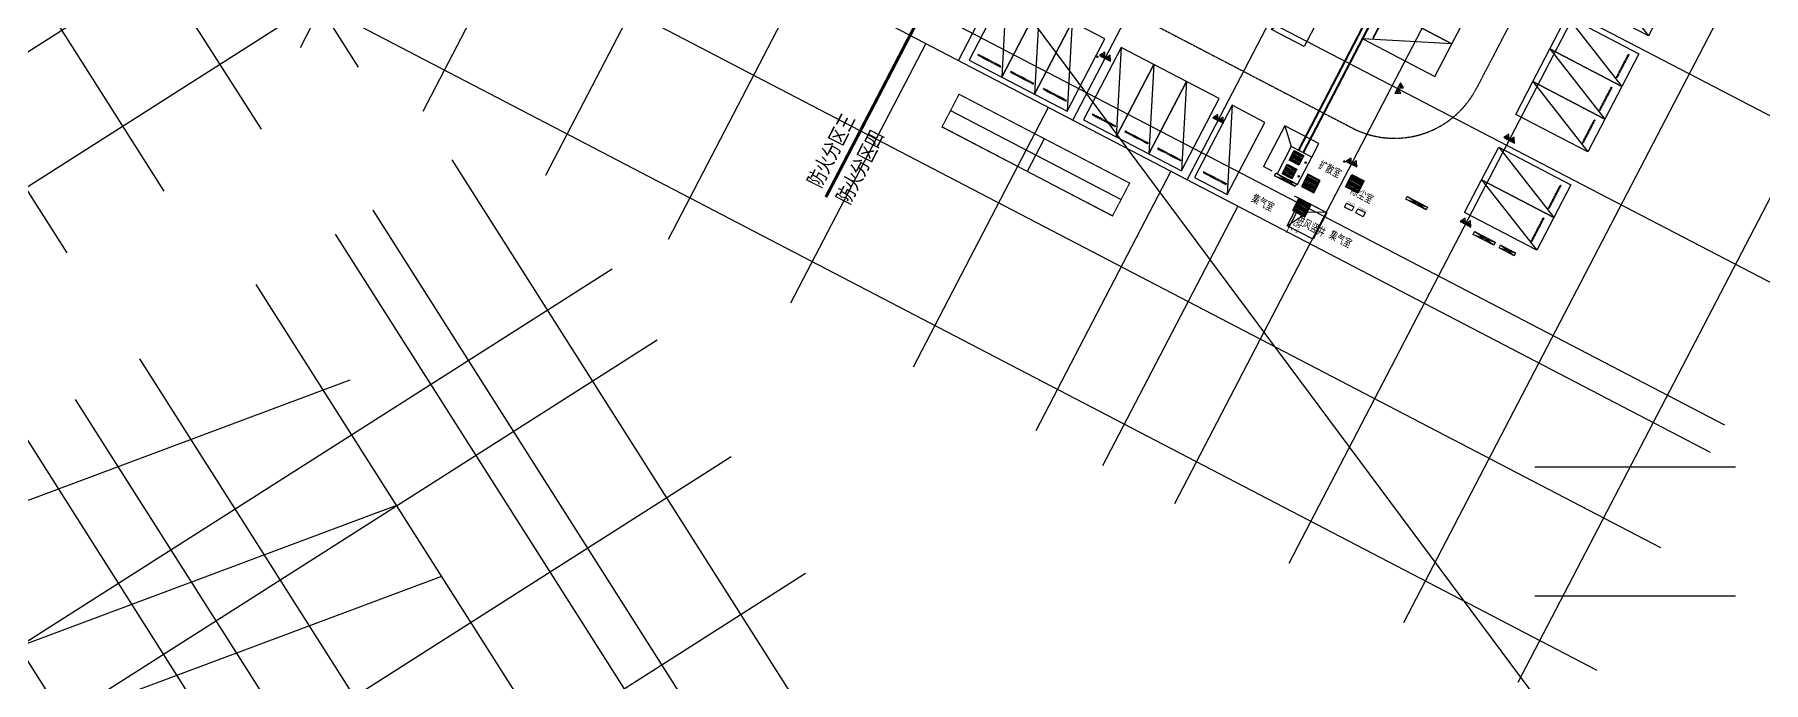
# Model space of a CAD drawing. Extents: x -1466470 to 868515, y -511729 to 1464999.
# Drawn here: x -296493 to -183942, y 148649 to 190789 of the extents above; entities that cross this region are included whole.
import ezdxf

# ---------------------------------------------------------------- set-up
doc = ezdxf.new("R2010")
doc.units = 0
doc.header["$LTSCALE"] = 10
doc.header["$MEASUREMENT"] = 0
doc.linetypes.add('X-104 B2平面$0$CENTER', pattern=[2, 1.25, -0.25, 0.25, -0.25])
doc.linetypes.add('X-104 B2平面$1$DASH', pattern=[0.35, 0.25, -0.1])
for name, color, linetype in [('EQUIP_消防', 7, 'Continuous'), ('VPIPE-消防', 1, 'Continuous'), ('X-104 B2平面$0$02-TEXT_房间', 7, 'Continuous'), ('X-104 B2平面$0$04-不打印_防火分区', 30, 'Continuous'), ('X-104 B2平面$0$A-I_车位', 185, 'Continuous'), ('X-104 B2平面$0$A-I_车位-流线', 127, 'X-104 B2平面$0$CENTER'), ('X-104 B2平面$0$A-SUR_看线', 231, 'Continuous'), ('X-104 B2平面$0$A-TECH_结构', 21, 'Continuous'), ('X-104 B2平面$0$A_STR-砼墙', 51, 'Continuous'), ('X-104 B2平面$0$VPIPE-消防', 1, 'Continuous'), ('X-104 B2平面$0$人防分区指标', 5, 'Continuous'), ('X-104 B2平面$0$集水坑&', 6, 'Continuous'), ('X-104 B2平面$1$A-C_门', 150, 'Continuous'), ('X-104 B2平面$1$集水坑&', 6, 'Continuous')]:
    doc.layers.add(name, color=color, linetype=linetype)
doc.layers.add('X-104 B2平面$0$$0$04-不打印_辅助线', color=165, linetype='Continuous', plot=False)
doc.layers.add('X-104 B2平面$0$04-不打印_辅助线', color=165, linetype='Continuous', plot=False)
doc.layers.get('X-104 B2平面$0$$0$04-不打印_辅助线').off()
doc.styles.add('X-104 B2平面$0$_TCH_SPACE', font='ros.shx', dxfattribs={"width": 0.75, "height": 5, "bigfont": 'jd.shx'})
doc.styles.add('X-104 B2平面$0$Arial', font='arial.ttf', dxfattribs={"width": 0.75, "height": 2.5})
pattern_1 = [(180, (350, -250), (-7e-15, -79.375), [])]

# ---------------------------------------------------------------- blocks, each defined once
blk = doc.blocks.new('$TWTSYS$00000546')
h = blk.add_hatch()
h.set_pattern_fill('ANSI31', color=256, scale=200, style=0)
h.set_pattern_definition([(45, (-38543.802, -6670.83), (-17.67767, 17.67767), [])])
h.paths.add_polyline_path([(-65, 174), (65, 174), (65, 44), (-65, 44)])
for points in [[(0, 344), (-198, 0), (198, 0)], [(-65, 174), (65, 174), (65, 44), (-65, 44)]]:
    blk.add_lwpolyline(points, close=True)
blk = doc.blocks.new('X-104 B2平面$0$12ddddddj')
at = {"layer": 'X-104 B2平面$0$集水坑&', "linetype": 'Continuous'}
h = blk.add_hatch(dxfattribs=at)
h.set_pattern_fill('ANSI31', color=256, scale=50, angle=135)
h.set_pattern_definition(pattern_1)
h.paths.add_polyline_path([(3014056, 294593), (3014756, 294593), (3014756, 293893), (3014056, 293893)])
h.paths.add_polyline_path([(3014056, 293593), (3014756, 293593), (3014756, 292893), (3014056, 292893)])
for points in [[(3015056, 294743), (3013556, 294743), (3013556, 292743), (3015056, 292743)], [(3014056, 294593), (3014756, 294593), (3014756, 293893), (3014056, 293893)], [(3014056, 293593), (3014756, 293593), (3014756, 292893), (3014056, 292893)]]:
    blk.add_lwpolyline(points, close=True, dxfattribs=at)
for centre in [(3013736, 294243), (3013736, 293243)]:
    blk.add_circle(centre, 50, dxfattribs=at)
blk = doc.blocks.new('X-104 B2平面$0$jgfd')
blk.add_lwpolyline([(5300, -1200), (0, -1200), (0, 1200), (5300, 1200), (5300, -1200), (0, 1200)])
at = {"linetype": 'X-104 B2平面$1$DASH', "ltscale": 0.001}
blk.add_lwpolyline([(550, -850), (550, 850), (600, 850), (600, -850)], close=True, dxfattribs=at)
blk = doc.blocks.new('X-104 B2平面$0$magy')
blk.add_lwpolyline([(0, 265), (300, 265), (300, -265), (0, -265)], close=True)
at = {"const_width": 10}
blk.add_lwpolyline([(455, 270), (455, -260), (305, -260), (305, 270)], close=True, dxfattribs=at)
for points in [[(305, 270), (455, -260)], [(455, 270), (305, -260)]]:
    blk.add_lwpolyline(points, dxfattribs=at)
blk = doc.blocks.new('X-104 B2平面$1$A$C51037562')
at = {"layer": 'X-104 B2平面$1$集水坑&'}
h = blk.add_hatch(dxfattribs=at)
h.set_pattern_fill('ANSI31', color=256, scale=50, angle=135)
h.set_pattern_definition([(180, (-432649.534, -553252.195), (-7e-15, -79.375), [])])
h.paths.add_polyline_path([(-850, 850), (-50, 850), (-50, 50), (-850, 50)])
for points in [[(-900, 900), (0, 900), (0, 0), (-900, 0)], [(-850, 850), (-50, 850), (-50, 50), (-850, 50)]]:
    blk.add_lwpolyline(points, close=True, dxfattribs=at)
blk = doc.blocks.new('X-104 B2平面$1$12ddddddj')
at = {"layer": 'X-104 B2平面$1$集水坑&', "linetype": 'Continuous'}
h = blk.add_hatch(dxfattribs=at)
h.set_pattern_fill('ANSI31', color=256, scale=50, angle=135)
h.set_pattern_definition(pattern_1)
h.paths.add_polyline_path([(3014056, 294593), (3014756, 294593), (3014756, 293893), (3014056, 293893)])
h.paths.add_polyline_path([(3014056, 293593), (3014756, 293593), (3014756, 292893), (3014056, 292893)])
for points in [[(3015056, 294743), (3013556, 294743), (3013556, 292743), (3015056, 292743)], [(3014056, 294593), (3014756, 294593), (3014756, 293893), (3014056, 293893)], [(3014056, 293593), (3014756, 293593), (3014756, 292893), (3014056, 292893)]]:
    blk.add_lwpolyline(points, close=True, dxfattribs=at)
for centre in [(3013736, 294243), (3013736, 293243)]:
    blk.add_circle(centre, 50, dxfattribs=at)
blk = doc.blocks.new('X-104 B2平面$0$A$C026855F6')
at = {"layer": 'X-104 B2平面$0$VPIPE-消防', "linetype": 'Continuous'}
for centre in [(-186469, -89470), (-170392, -96274)]:
    blk.add_circle(centre, 50, dxfattribs=at)
blk = doc.blocks.new('X-104 B2平面$0$A$C38076355')
at = {"layer": 'Defpoints'}
for p, q in [((138491, -71335), (197662, 42331)), ((145942, -75214), (205113, 38453)), ((153393, -79092), (212564, 34574)), ((160844, -82971), (220015, 30695)), ((183152, -49212), (47262, 21527)), ((27538, 19947), (72675, -51015)), ((21210, 15922), (66346, -55040)), ((124400, -42529), (153758, 13868)), ((178719, -57728), (42829, 13012)), ((131851, -46407), (161209, 9989)), ((139302, -50286), (168660, 6111)), ((174287, -66243), (38397, 4497)), ((173363, -68017), (37473, 2723)), ((170131, -74226), (34241, -3486)), ((165975, -82209), (30085, -11469)), ((90339, -24797), (81545, -41691)), ((76529, -29126), (85331, -42964)), ((98322, -28953), (89528, -45846)), ((40284, -56921), (78676, -32501)), ((70201, -33152), (79003, -46989)), ((106305, -33109), (97511, -50002)), ((114288, -37265), (105494, -54158)), ((44256, -63165), (82573, -38793)), ((122271, -41420), (113477, -58314)), ((130254, -45576), (121460, -62469)), ((91414, -48987), (162211, -160292)), ((138238, -49732), (129443, -66625)), ((86267, -52261), (157348, -164012)), ((142584, -51994), (133790, -68888)), ((83820, -53817), (154617, -165123)), ((58990, -83348), (101853, -56084)), ((78671, -57088), (149470, -168397)), ((61921, -87957), (104785, -60693)), ((71078, -61921), (141876, -173227)), ((66902, -64578), (137700, -175883)), ((63485, -66752), (134282, -178057)), ((66752, -95551), (109615, -68287)), ((161921, -68958), (174993, -68958)), ((161921, -68958), (174993, -68958)), ((56988, -70884), (127785, -182190)), ((71582, -103145), (114446, -75881)), ((161921, -77358), (174993, -77358))]:
    blk.add_line(p, q, dxfattribs=at)
for points in [[(84785, -63329), (55334, -74316)], [(87826, -71480), (58375, -82468)], [(90757, -76090), (61307, -87077)]]:
    blk.add_lwpolyline(points, dxfattribs=at)
blk = doc.blocks.new('X-104 B2平面')
at = {"layer": 'X-104 B2平面$0$04-不打印_防火分区', "linetype": 'X-104 B2平面$1$DASH', "const_width": 200}
blk.add_lwpolyline([(-54945, 186239), (-28182, 237650), (-32262, 239774), (-31085, 242035), (-33524, 243305), (-32578, 245123), (-31868, 244753), (-18940, 269589)], dxfattribs=at)
at = {"layer": 'X-104 B2平面$0$A-I_车位-流线', "linetype": 'X-104 B2平面$0$CENTER'}
for p, q in [((15043, 246402), (-12603, 193295)), ((-95337, 229599), (-20695, 190743))]:
    blk.add_line(p, q, dxfattribs=at)
blk.add_arc((-17925, 196065), 6000, 242.49999, 332.49999, dxfattribs=at)
at = {"layer": 'X-104 B2平面$0$A-SUR_看线'}
for points in [[(18357, 117317), (-989483, 1471019)], [(-25734, 187616), (-25641, 187793), (-24311, 187101), (-24403, 186923), (-25734, 187616), (-24311, 187101), (-24403, 186923), (-25641, 187793)], [(-17194, 186099), (-17102, 186276), (-15771, 185583), (-15864, 185406), (-17194, 186099), (-15771, 185583), (-15864, 185406), (-17102, 186276)], [(-12804, 183813), (-12711, 183990), (-11381, 183298), (-11473, 183120), (-12804, 183813), (-11381, 183298), (-11473, 183120), (-12711, 183990)], [(-11120, 182932), (-11028, 183109), (-10050, 182605), (-10143, 182428), (-11120, 182932), (-10050, 182605), (-10143, 182428), (-11026, 183113)]]:
    blk.add_lwpolyline(points, dxfattribs=at)
at = {"layer": 'X-104 B2平面$0$A-TECH_结构'}
for points in [[(-24014, 186101), (-22683, 185408), (-22683, 185408), (-22328, 185223), (-23229, 183494), (-24914, 184371), (-24014, 186101)], [(-24914, 184371), (-23557, 185279), (-22384, 185252)]]:
    blk.add_lwpolyline(points, dxfattribs=at)
at = {"layer": 'X-104 B2平面$0$A_STR-砼墙', "linetype": 'X-104 B2平面$1$DASH'}
blk.add_line((-24989, 183903), (-23881, 186032), dxfattribs=at)
at = {"layer": 'X-104 B2平面$0$人防分区指标', "color": 1}
blk.add_line((-40727, 190038), (-41835, 187909), dxfattribs=at)
at = {"layer": 'X-104 B2平面$0$人防分区指标', "color": 1, "const_width": 75}
blk.add_lwpolyline([(-47387, 190799), (-36283, 185019), (-35175, 187148), (-46278, 192928)], close=True, dxfattribs=at)
at = {"layer": 'X-104 B2平面$0$人防分区指标', "color": 1}
for points in [[(-46832, 191864), (-35729, 186084)], [(-47387, 190799), (-36283, 185019)]]:
    blk.add_lwpolyline(points, dxfattribs=at)
at = {"layer": 'X-104 B2平面$1$A-C_门'}
blk.add_line((-24457, 186331), (-22683, 185408), dxfattribs=at)
at = {"layer": 'X-104 B2平面$1$集水坑&', "linetype": 'Continuous'}
for p, q in [((-25077, 190882), (-24651, 189533)), ((-23321, 188840), (-22859, 189727)), ((-25885, 187920), (-26462, 188221))]:
    blk.add_line(p, q, dxfattribs=at)
for points in [[(-13066, 229329), (-14152, 227244), (-6523, 223273), (-24208, 189302)], [(-13022, 229306), (-14085, 227265), (-6456, 223294), (-24163, 189279)], [(-12756, 229168), (-12756, 229168), (-13680, 227393), (-6051, 223421), (-23897, 189140)], [(-12712, 229145), (-12712, 229145), (-13613, 227414), (-5984, 223443), (-23853, 189117)], [(-22859, 189727), (-25077, 190882), (-26462, 188221)]]:
    blk.add_lwpolyline(points, dxfattribs=at)
at = {"layer": 'X-104 B2平面$0$$0$04-不打印_辅助线'}
blk.add_blockref('X-104 B2平面$0$A$C38076355', (-170720, 237648), dxfattribs=at)
at = {"layer": 'X-104 B2平面$0$A-I_车位'}
for p, rotation in [((-22424, 201282), 242.5000000001566), ((-844, 197799), 152.5000000001624), ((-2568, 194497), 152.5000000001624), ((-3676, 192368), 152.5000000001624), ((-4784, 190239), 152.5000000001624), ((-7001, 185981), 152.5000000001624), ((-8109, 183853), 152.5000000001624)]:
    blk.add_blockref('X-104 B2平面$0$jgfd', p, dxfattribs=dict(at, rotation=rotation))
at = {"layer": 'X-104 B2平面$0$A-I_车位', "xscale": -1}
for p, rotation in [((-18335, 199717), 152.500000000127), ((-44563, 194596), 242.5000000001245), ((-42434, 193488), 242.5000000001245), ((-19443, 197588), 152.500000000127), ((-40305, 192380), 242.5000000001245), ((-37112, 190717), 242.5000000001245), ((-34983, 189609), 242.5000000001245), ((-32854, 188501), 242.5000000001245), ((-29883, 186954), 242.5000000001245)]:
    blk.add_blockref('X-104 B2平面$0$jgfd', p, dxfattribs=dict(at, rotation=rotation))
at = {"layer": 'X-104 B2平面$0$A-SUR_看线'}
blk.add_blockref('X-104 B2平面$0$A$C026855F6', (149199, 284830), dxfattribs=at)
at = {"layer": 'X-104 B2平面$1$A-C_门', "rotation": 62.49999861608525}
for p in [(-20951, 185465), (-20215, 185082)]:
    blk.add_blockref('X-104 B2平面$0$magy', p, dxfattribs=at)
at = {"layer": 'X-104 B2平面$1$集水坑&', "linetype": 'Continuous', "rotation": 152.5001302531985}
blk.add_blockref('X-104 B2平面$1$12ddddddj', (2784912, -942993), dxfattribs=at)
at = {"layer": 'X-104 B2平面$1$集水坑&', "xscale": -1, "rotation": 152.5002222897244}
for p in [(-22764, 187311), (-23349, 185755)]:
    blk.add_blockref('X-104 B2平面$1$A$C51037562', p, dxfattribs=at)
at = {"layer": 'X-104 B2平面$1$集水坑&', "rotation": 152.4997763264962}
blk.add_blockref('X-104 B2平面$1$A$C51037562', (-20700, 187702), dxfattribs=at)
at = {"layer": 'X-104 B2平面$0$02-TEXT_房间', "style": 'X-104 B2平面$0$_TCH_SPACE', "width": 0.75}
for s, rotation, p in [('扩散室', 332.5, (-22947, 188130)), ('除尘室', 332.5, (-20863, 186453)), ('集气室', 332.5, (-27310, 185948)), ('进风竖井', 332.49999, (-24408, 184542)), ('集气室', 332.5, (-22256, 183583))]:
    blk.add_text(s, height=520.9, rotation=rotation, dxfattribs=at).set_placement(p)
at = {"layer": 'X-104 B2平面$0$04-不打印_辅助线', "style": 'X-104 B2平面$0$_TCH_SPACE', "width": 0.529412}
blk.add_text('3.5', height=446.2, rotation=62.5, dxfattribs=at).set_placement((-24305, 183884))
at = {"layer": 'X-104 B2平面$0$04-不打印_防火分区', "linetype": 'X-104 B2平面$1$DASH', "style": 'X-104 B2平面$0$Arial', "width": 0.75}
for s, p in [('防火分区三', (-55311, 186776)), ('防火分区四', (-53438, 185693))]:
    blk.add_text(s, height=1000, rotation=63.04604, dxfattribs=at).set_placement(p)

msp = doc.modelspace()

# ---------------------------------------------------------------- linework, layer by layer
at = {"layer": 'VPIPE-消防', "linetype": 'Continuous'}
for centre in [(-227300, 189340), (-211223, 182536)]:
    msp.add_circle(centre, 50, dxfattribs=at)

# ---------------------------------------------------------------- block references
msp.add_blockref('X-104 B2平面', (-190030, -6020))
at = {"layer": 'EQUIP_消防'}
for p, rotation in [((-226983, 189331), 332.5389311849984), ((-226631, 189148), 332.5389311849984), ((-207852, 187133), 242.5000135128928), ((-207669, 187485), 242.5000135128928), ((-219615, 185292), 332.5389311849984), ((-219263, 185109), 332.5389311849984), ((-200672, 183999), 332.5389311849984), ((-200320, 183816), 332.5389311849984), ((-210948, 182451), 332.5389311849984), ((-210596, 182268), 332.5389311849984), ((-203512, 178544), 332.5389311849984), ((-203160, 178361), 332.5389311849984)]:
    msp.add_blockref('$TWTSYS$00000546', p, dxfattribs=dict(at, rotation=rotation))
at = {"layer": 'X-104 B2平面$0$集水坑&', "linetype": 'Continuous', "rotation": 152.5001302531985}
msp.add_blockref('X-104 B2平面$0$12ddddddj', (2594882, -949013), dxfattribs=at)

doc.saveas('drawing.dxf')
